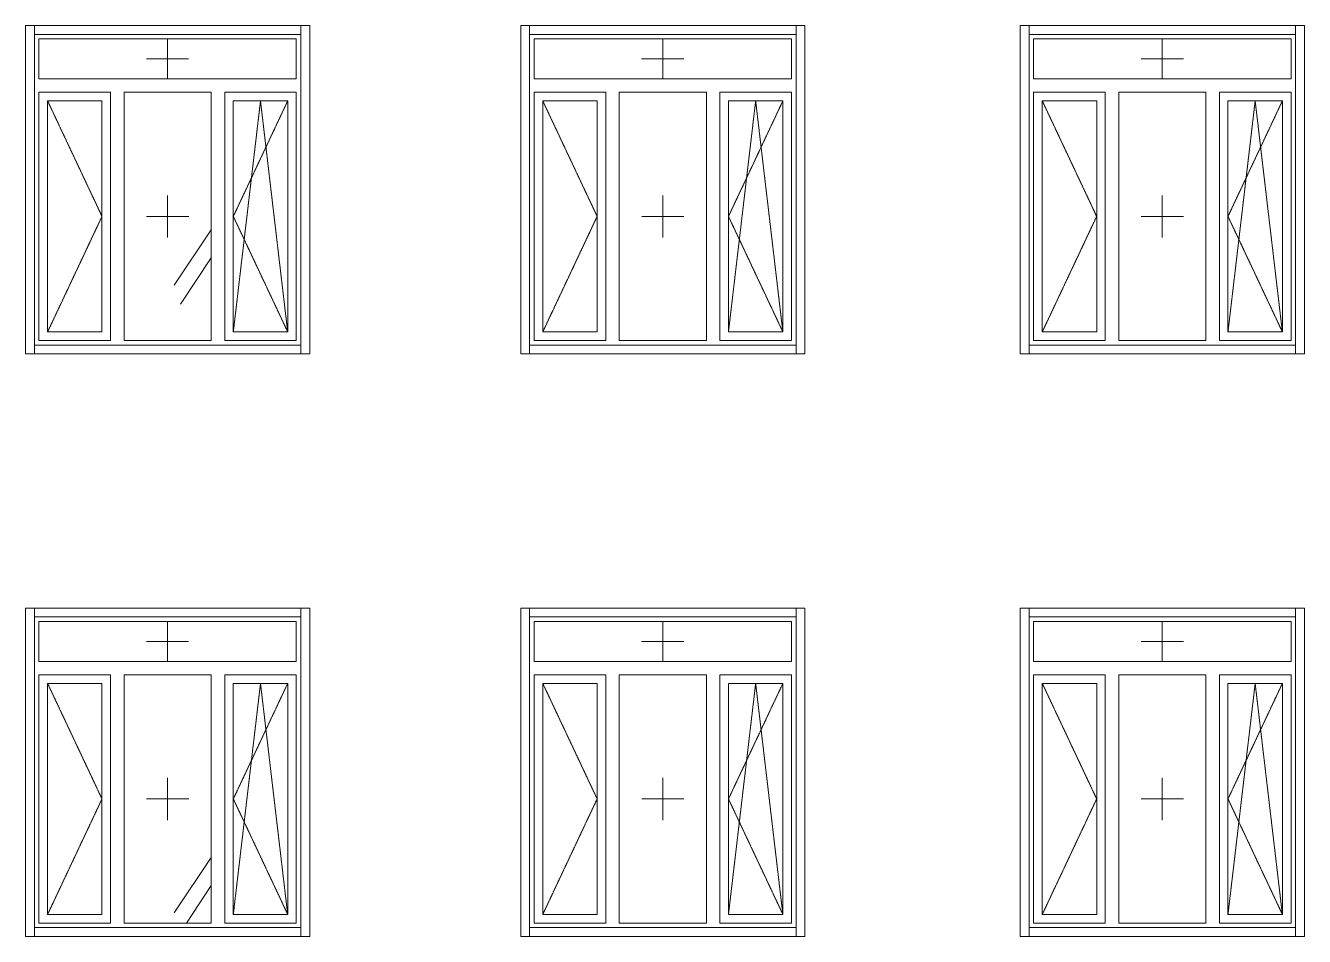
# Model space of a CAD drawing. Header units: millimetres. Extents: x -515342 to 330399, y -224905 to 507333.
# Drawn here: x 227349 to 234594, y 9578 to 14738 of the extents above; entities that cross this region are included whole.
import ezdxf

# ---------------------------------------------------------------- set-up
doc = ezdxf.new("R2010")
doc.units = ezdxf.units.MM
doc.linetypes.add('ASVP_Штриховая_ш2 п1', pattern=[3, 2, -1])
doc.layers.get('0').update_dxf_attribs({"lineweight": 0})
for name, color, linetype, lineweight in [('Витраж', 7, 'Continuous', 0), ('Окна', 7, 'Continuous', 0), ('Окна открывание', 7, 'Continuous', 0)]:
    doc.layers.add(name, color=color, linetype=linetype, lineweight=lineweight)
pattern_1 = [(236.31, (995.8, 1244.6), (-1777.996, -3556.002), [641.07, -5769.6]), (236.31, (1031.34, 1137.9), (-1777.996, -3556.002), [384.64, -6026.03]), (236.31, (818, 1137.9), (-1777.996, -3556.002), [384.64, -6026.03])]

# ---------------------------------------------------------------- blocks, each defined once
blk = doc.blocks.new('Окно_ПВХ_3Створки_1Фрамуга-верх - АР_Окно_ОП_1820_h_х1570_3ст2фр-в-V29-О_АР_Эскиз_Фасад 1-12 копия 1')
at = {"layer": 'Окна'}
h = blk.add_hatch(dxfattribs=at)
h.set_pattern_fill('FP_1', color=256, style=0, pattern_type=2)
h.set_pattern_definition(pattern_1)
h.paths.add_polyline_path([(9785.9, 7635), (10093.9, 7635), (10093.9, 8943), (9785.9, 8943), (9785.9, 7651.4)])
for p, q in [((11194.9, 9294), (9736.9, 9294)), ((9736.9, 9294), (9736.9, 9068)), ((11194.9, 9068), (11194.9, 9294)), ((11194.9, 9068), (9736.9, 9068)), ((10142.9, 8992), (9736.9, 8992)), ((9736.9, 8992), (9736.9, 7586)), ((10142.9, 7586), (10142.9, 8992)), ((10712.9, 8992), (10218.9, 8992)), ((10218.9, 7586), (10218.9, 8992)), ((10712.9, 7586), (10712.9, 8992)), ((11194.9, 8992), (10788.9, 8992)), ((10788.9, 7586), (10788.9, 8992)), ((11194.9, 7586), (11194.9, 8992)), ((9785.9, 8943), (9785.9, 7635)), ((10093.9, 8943), (9785.9, 8943)), ((10093.9, 8943), (10093.9, 7635)), ((10837.9, 8943), (10837.9, 7635)), ((11145.9, 8943), (10837.9, 8943)), ((11145.9, 8943), (11145.9, 7635)), ((9785.9, 7635), (10093.9, 7635)), ((10837.9, 7635), (11145.9, 7635)), ((9736.9, 7586), (10142.9, 7586)), ((10218.9, 7586), (10712.9, 7586)), ((10788.9, 7586), (11194.9, 7586))]:
    blk.add_line(p, q, dxfattribs=at)
at = {"layer": 'Окна открывание', "linetype": 'ASVP_Штриховая_ш2 п1'}
for p, q in [((10465.9, 9068), (10465.9, 9294)), ((10345.9, 9181), (10585.9, 9181)), ((9785.9, 8943), (10093.9, 8289)), ((10991.9, 8943), (10837.9, 7635)), ((11145.9, 8943), (10837.9, 8289)), ((11145.9, 7635), (10991.9, 8943)), ((10465.9, 8169), (10465.9, 8409)), ((10093.9, 8289), (9785.9, 7635)), ((10585.9, 8289), (10345.9, 8289)), ((10837.9, 8289), (11145.9, 7635))]:
    blk.add_line(p, q, dxfattribs=at)
blk = doc.blocks.new('Окно_ПВХ_3Створки_1Фрамуга-верх - АР_Окно_ОП_1820_h_х1570_3ст2фр-в-V30-О_АР_Эскиз_Фасад 1-12 копия 1')
at = {"layer": 'Окна'}
h = blk.add_hatch(dxfattribs=at)
h.set_pattern_fill('FP_1', color=256, style=0, pattern_type=2)
h.set_pattern_definition(pattern_1)
h.paths.add_polyline_path([(8018.9, 7635), (8315.9, 7635), (8315.9, 8943), (8007.9, 8943), (8007.9, 7635)])
at = {"layer": 'Окна открывание'}
h = blk.add_hatch(dxfattribs=at)
h.set_pattern_fill('FP_1', color=256, style=0, pattern_type=2)
h.set_pattern_definition(pattern_1)
h.paths.add_polyline_path([(7388.9, 7586), (7882.9, 7586), (7882.9, 8992), (7388.9, 8992), (7388.9, 7637.4)])
at = {"layer": 'Окна'}
for p, q in [((8364.9, 9294), (6906.9, 9294)), ((6906.9, 9294), (6906.9, 9068)), ((8364.9, 9068), (8364.9, 9294)), ((8364.9, 9068), (6906.9, 9068)), ((7312.9, 8992), (6906.9, 8992)), ((6906.9, 8992), (6906.9, 7586)), ((7312.9, 7586), (7312.9, 8992)), ((7882.9, 8992), (7388.9, 8992)), ((7388.9, 7586), (7388.9, 8992)), ((7882.9, 7586), (7882.9, 8992)), ((8364.9, 8992), (7958.9, 8992)), ((7958.9, 7586), (7958.9, 8992)), ((8364.9, 7586), (8364.9, 8992)), ((6955.9, 8943), (6955.9, 7635)), ((7263.9, 8943), (6955.9, 8943)), ((7263.9, 8943), (7263.9, 7635)), ((8007.9, 8943), (8007.9, 7635)), ((8315.9, 8943), (8007.9, 8943)), ((8315.9, 8943), (8315.9, 7635)), ((6955.9, 7635), (7263.9, 7635)), ((8007.9, 7635), (8315.9, 7635)), ((6906.9, 7586), (7312.9, 7586)), ((7388.9, 7586), (7882.9, 7586)), ((7958.9, 7586), (8364.9, 7586))]:
    blk.add_line(p, q, dxfattribs=at)
at = {"layer": 'Окна открывание', "linetype": 'ASVP_Штриховая_ш2 п1'}
for p, q in [((7635.9, 9068), (7635.9, 9294)), ((7515.9, 9181), (7755.9, 9181)), ((6955.9, 8943), (7263.9, 8289)), ((8161.9, 8943), (8007.9, 7635)), ((8315.9, 8943), (8007.9, 8289)), ((8315.9, 7635), (8161.9, 8943)), ((7635.9, 8169), (7635.9, 8409)), ((7263.9, 8289), (6955.9, 7635)), ((7755.9, 8289), (7515.9, 8289)), ((8007.9, 8289), (8315.9, 7635))]:
    blk.add_line(p, q, dxfattribs=at)
blk = doc.blocks.new('Окно_ПВХ_3Створки_1Фрамуга-верх - АР_Окно_ОП_1820_h_х1570_3ст2фр-в-V31-О_АР_Эскиз_Фасад 1-12 копия 1')
at = {"layer": 'Окна'}
h = blk.add_hatch(dxfattribs=at)
h.set_pattern_fill('FP_1', color=256, style=0, pattern_type=2)
h.set_pattern_definition(pattern_1)
h.paths.add_polyline_path([(4296.7, 7635), (4458.6, 7635), (4458.6, 8943), (4150.6, 8943), (4150.6, 7635), (4272.5, 7635)])
at = {"layer": 'Окна открывание'}
h = blk.add_hatch(dxfattribs=at)
h.set_pattern_fill('FP_1', color=256, style=0, pattern_type=2)
h.set_pattern_definition(pattern_1)
h.paths.add_polyline_path([(4583.6, 7586), (5077.6, 7586), (5077.6, 8992), (4583.6, 8992), (4583.6, 7637.4)])
at = {"layer": 'Окна'}
for p, q in [((5559.6, 9294), (4101.6, 9294)), ((4101.6, 9294), (4101.6, 9068)), ((5559.6, 9068), (5559.6, 9294)), ((5559.6, 9068), (4101.6, 9068)), ((4507.6, 8992), (4101.6, 8992)), ((4101.6, 8992), (4101.6, 7586)), ((4507.6, 7586), (4507.6, 8992)), ((5077.6, 8992), (4583.6, 8992)), ((4583.6, 7586), (4583.6, 8992)), ((5077.6, 7586), (5077.6, 8992)), ((5559.6, 8992), (5153.6, 8992)), ((5153.6, 7586), (5153.6, 8992)), ((5559.6, 7586), (5559.6, 8992)), ((4150.6, 8943), (4150.6, 7635)), ((4458.6, 8943), (4150.6, 8943)), ((4458.6, 8943), (4458.6, 7635)), ((5202.6, 8943), (5202.6, 7635)), ((5510.6, 8943), (5202.6, 8943)), ((5510.6, 8943), (5510.6, 7635)), ((4150.6, 7635), (4458.6, 7635)), ((5202.6, 7635), (5510.6, 7635)), ((4101.6, 7586), (4507.6, 7586)), ((4583.6, 7586), (5077.6, 7586)), ((5153.6, 7586), (5559.6, 7586))]:
    blk.add_line(p, q, dxfattribs=at)
at = {"layer": 'Окна открывание', "linetype": 'ASVP_Штриховая_ш2 п1'}
for p, q in [((4830.6, 9068), (4830.6, 9294)), ((4710.6, 9181), (4950.6, 9181)), ((4150.6, 8943), (4458.6, 8289)), ((5356.6, 8943), (5202.6, 7635)), ((5510.6, 8943), (5202.6, 8289)), ((5510.6, 7635), (5356.6, 8943)), ((4830.6, 8169), (4830.6, 8409)), ((4458.6, 8289), (4150.6, 7635)), ((4950.6, 8289), (4710.6, 8289)), ((5202.6, 8289), (5510.6, 7635))]:
    blk.add_line(p, q, dxfattribs=at)
blk = doc.blocks.new('Окно_ПВХ_3Створки_1Фрамуга-верх - АР_Окно_ОП_1820_h_х1570_3ст2фр-в-V35-О_АР_Эскиз_Фасад 1-12 копия 1')
at = {"layer": 'Окна'}
h = blk.add_hatch(dxfattribs=at)
h.set_pattern_fill('FP_1', color=256, style=0, pattern_type=2)
h.set_pattern_definition(pattern_1)
h.paths.add_polyline_path([(9785.9, 10935), (10093.9, 10935), (10093.9, 12243), (9785.9, 12243), (9785.9, 11076.7)])
for p, q in [((11194.9, 12594), (9736.9, 12594)), ((9736.9, 12594), (9736.9, 12368)), ((11194.9, 12368), (11194.9, 12594)), ((11194.9, 12368), (9736.9, 12368)), ((10142.9, 12292), (9736.9, 12292)), ((9736.9, 12292), (9736.9, 10886)), ((10142.9, 10886), (10142.9, 12292)), ((10712.9, 12292), (10218.9, 12292)), ((10218.9, 10886), (10218.9, 12292)), ((10712.9, 10886), (10712.9, 12292)), ((11194.9, 12292), (10788.9, 12292)), ((10788.9, 10886), (10788.9, 12292)), ((11194.9, 10886), (11194.9, 12292)), ((9785.9, 12243), (9785.9, 10935)), ((10093.9, 12243), (9785.9, 12243)), ((10093.9, 12243), (10093.9, 10935)), ((10837.9, 12243), (10837.9, 10935)), ((11145.9, 12243), (10837.9, 12243)), ((11145.9, 12243), (11145.9, 10935)), ((9736.9, 10886), (10142.9, 10886)), ((9785.9, 10935), (10093.9, 10935)), ((10218.9, 10886), (10712.9, 10886)), ((10788.9, 10886), (11194.9, 10886)), ((10837.9, 10935), (11145.9, 10935))]:
    blk.add_line(p, q, dxfattribs=at)
at = {"layer": 'Окна открывание', "linetype": 'ASVP_Штриховая_ш2 п1'}
for p, q in [((10465.9, 12368), (10465.9, 12594)), ((10345.9, 12481), (10585.9, 12481)), ((9785.9, 12243), (10093.9, 11589)), ((10991.9, 12243), (10837.9, 10935)), ((11145.9, 12243), (10837.9, 11589)), ((11145.9, 10935), (10991.9, 12243)), ((10465.9, 11469), (10465.9, 11709)), ((10093.9, 11589), (9785.9, 10935)), ((10585.9, 11589), (10345.9, 11589)), ((10837.9, 11589), (11145.9, 10935))]:
    blk.add_line(p, q, dxfattribs=at)
blk = doc.blocks.new('Окно_ПВХ_3Створки_1Фрамуга-верх - АР_Окно_ОП_1820_h_х1570_3ст2фр-в-V36-О_АР_Эскиз_Фасад 1-12 копия 1')
at = {"layer": 'Окна'}
h = blk.add_hatch(dxfattribs=at)
h.set_pattern_fill('FP_1', color=256, style=0, pattern_type=2)
h.set_pattern_definition(pattern_1)
h.paths.add_polyline_path([(8007.9, 10935), (8315.9, 10935), (8315.9, 12243), (8007.9, 12243), (8007.9, 11243)])
at = {"layer": 'Окна открывание'}
h = blk.add_hatch(dxfattribs=at)
h.set_pattern_fill('FP_1', color=256, style=0, pattern_type=2)
h.set_pattern_definition(pattern_1)
h.paths.add_polyline_path([(7388.9, 10886), (7882.9, 10886), (7882.9, 12292), (7388.9, 12292), (7388.9, 10937.4)])
at = {"layer": 'Окна'}
for p, q in [((8364.9, 12594), (6906.9, 12594)), ((6906.9, 12594), (6906.9, 12368)), ((8364.9, 12368), (8364.9, 12594)), ((8364.9, 12368), (6906.9, 12368)), ((7312.9, 12292), (6906.9, 12292)), ((6906.9, 12292), (6906.9, 10886)), ((7312.9, 10886), (7312.9, 12292)), ((7882.9, 12292), (7388.9, 12292)), ((7388.9, 10886), (7388.9, 12292)), ((7882.9, 10886), (7882.9, 12292)), ((8364.9, 12292), (7958.9, 12292)), ((7958.9, 10886), (7958.9, 12292)), ((8364.9, 10886), (8364.9, 12292)), ((6955.9, 12243), (6955.9, 10935)), ((7263.9, 12243), (6955.9, 12243)), ((7263.9, 12243), (7263.9, 10935)), ((8007.9, 12243), (8007.9, 10935)), ((8315.9, 12243), (8007.9, 12243)), ((8315.9, 12243), (8315.9, 10935)), ((6906.9, 10886), (7312.9, 10886)), ((6955.9, 10935), (7263.9, 10935)), ((7388.9, 10886), (7882.9, 10886)), ((7958.9, 10886), (8364.9, 10886)), ((8007.9, 10935), (8315.9, 10935))]:
    blk.add_line(p, q, dxfattribs=at)
at = {"layer": 'Окна открывание', "linetype": 'ASVP_Штриховая_ш2 п1'}
for p, q in [((7635.9, 12368), (7635.9, 12594)), ((7515.9, 12481), (7755.9, 12481)), ((6955.9, 12243), (7263.9, 11589)), ((8161.9, 12243), (8007.9, 10935)), ((8315.9, 12243), (8007.9, 11589)), ((8315.9, 10935), (8161.9, 12243)), ((7635.9, 11469), (7635.9, 11709)), ((7263.9, 11589), (6955.9, 10935)), ((7755.9, 11589), (7515.9, 11589)), ((8007.9, 11589), (8315.9, 10935))]:
    blk.add_line(p, q, dxfattribs=at)
blk = doc.blocks.new('Окно_ПВХ_3Створки_1Фрамуга-верх - АР_Окно_ОП_1820_h_х1570_3ст2фр-в-V37-О_АР_Эскиз_Фасад 1-12 копия 1')
at = {"layer": 'Окна'}
h = blk.add_hatch(dxfattribs=at)
h.set_pattern_fill('FP_1', color=256, style=0, pattern_type=2)
h.set_pattern_definition(pattern_1)
h.paths.add_polyline_path([(4216.6, 10935), (4458.6, 10935), (4458.6, 12243), (4150.6, 12243), (4150.6, 10935), (4160.7, 10935)])
at = {"layer": 'Окна открывание'}
h = blk.add_hatch(dxfattribs=at)
h.set_pattern_fill('FP_1', color=256, style=0, pattern_type=2)
h.set_pattern_definition(pattern_1)
h.paths.add_polyline_path([(4583.6, 10886), (5077.6, 10886), (5077.6, 12292), (4583.6, 12292), (4583.6, 10937.4)])
at = {"layer": 'Окна'}
for p, q in [((5559.6, 12594), (4101.6, 12594)), ((4101.6, 12594), (4101.6, 12368)), ((5559.6, 12368), (5559.6, 12594)), ((5559.6, 12368), (4101.6, 12368)), ((4507.6, 12292), (4101.6, 12292)), ((4101.6, 12292), (4101.6, 10886)), ((4507.6, 10886), (4507.6, 12292)), ((5077.6, 12292), (4583.6, 12292)), ((4583.6, 10886), (4583.6, 12292)), ((5077.6, 10886), (5077.6, 12292)), ((5559.6, 12292), (5153.6, 12292)), ((5153.6, 10886), (5153.6, 12292)), ((5559.6, 10886), (5559.6, 12292)), ((4150.6, 12243), (4150.6, 10935)), ((4458.6, 12243), (4150.6, 12243)), ((4458.6, 12243), (4458.6, 10935)), ((5202.6, 12243), (5202.6, 10935)), ((5510.6, 12243), (5202.6, 12243)), ((5510.6, 12243), (5510.6, 10935)), ((4101.6, 10886), (4507.6, 10886)), ((4150.6, 10935), (4458.6, 10935)), ((4583.6, 10886), (5077.6, 10886)), ((5153.6, 10886), (5559.6, 10886)), ((5202.6, 10935), (5510.6, 10935))]:
    blk.add_line(p, q, dxfattribs=at)
at = {"layer": 'Окна открывание', "linetype": 'ASVP_Штриховая_ш2 п1'}
for p, q in [((4830.6, 12368), (4830.6, 12594)), ((4710.6, 12481), (4950.6, 12481)), ((4150.6, 12243), (4458.6, 11589)), ((5356.6, 12243), (5202.6, 10935)), ((5510.6, 12243), (5202.6, 11589)), ((5510.6, 10935), (5356.6, 12243)), ((4830.6, 11469), (4830.6, 11709)), ((4458.6, 11589), (4150.6, 10935)), ((4950.6, 11589), (4710.6, 11589)), ((5202.6, 11589), (5510.6, 10935))]:
    blk.add_line(p, q, dxfattribs=at)
blk = doc.blocks.new('Прямоугольный импост - АР_Откос_Металлический_50х330 Коричневый Правый-9899916-О_АР_Эскиз_Фасад 1-12 копия 1')
at = {"layer": 'Витраж'}
for p, q in [((17730.9, 2570), (17730.9, 2620)), ((19240.9, 2620), (17730.9, 2620)), ((19240.9, 2620), (19240.9, 2570)), ((19240.9, 2570), (17730.9, 2570))]:
    blk.add_line(p, q, dxfattribs=at)
blk = doc.blocks.new('Прямоугольный импост - АР_Откос_Металлический_50х330 Коричневый Левый-9899770-О_АР_Эскиз_Фасад 1-12 копия 1')
at = {"layer": 'Витраж'}
for p, q in [((17730.9, 760), (17730.9, 810)), ((17730.9, 810), (19240.9, 810)), ((19240.9, 810), (19240.9, 760)), ((17730.9, 760), (19240.9, 760))]:
    blk.add_line(p, q, dxfattribs=at)
blk = doc.blocks.new('Прямоугольный импост - АР_Откос_Металлический_50х330 Коричневый Правый-9899914-О_АР_Эскиз_Фасад 1-12 копия 1')
at = {"layer": 'Витраж'}
for p, q in [((38540.1, 2620), (38590.1, 2620)), ((38540.1, 2620), (38540.1, 760)), ((38590.1, 2620), (38590.1, 760)), ((38590.1, 760), (38540.1, 760))]:
    blk.add_line(p, q, dxfattribs=at)
blk = doc.blocks.new('Прямоугольный импост - АР_Откос_Металлический_50х330 Коричневый Левый-9899768-О_АР_Эскиз_Фасад 1-12 копия 1')
at = {"layer": 'Витраж'}
for p, q in [((40000.1, 2620), (40050.1, 2620)), ((40000.1, 760), (40000.1, 2620)), ((40050.1, 760), (40050.1, 2620)), ((40050.1, 760), (40000.1, 760))]:
    blk.add_line(p, q, dxfattribs=at)
blk = doc.blocks.new('Прямоугольный импост - АР_Откос_Металлический_50х330 Белый Правый-9899488-О_АР_Эскиз_Фасад 1-12 копия 1')
at = {"layer": 'Витраж'}
for p, q in [((30162.6, 2570), (30162.6, 2620)), ((31672.6, 2620), (30162.6, 2620)), ((31672.6, 2620), (31672.6, 2570)), ((31672.6, 2570), (30162.6, 2570))]:
    blk.add_line(p, q, dxfattribs=at)
blk = doc.blocks.new('Прямоугольный импост - АР_Откос_Металлический_50х330 Белый Левый-9898756-О_АР_Эскиз_Фасад 1-12 копия 1')
at = {"layer": 'Витраж'}
for p, q in [((30162.6, 760), (30162.6, 810)), ((30162.6, 810), (31672.6, 810)), ((31672.6, 810), (31672.6, 760)), ((30162.6, 760), (31672.6, 760))]:
    blk.add_line(p, q, dxfattribs=at)
blk = doc.blocks.new('Прямоугольный импост - АР_Откос_Металлический_50х330 Белый Правый-9899489-О_АР_Эскиз_Фасад 1-12 копия 1')
at = {"layer": 'Витраж'}
for p, q in [((30112.6, 2620), (30162.6, 2620)), ((30112.6, 2620), (30112.6, 760)), ((30162.6, 2620), (30162.6, 760)), ((30162.6, 760), (30112.6, 760))]:
    blk.add_line(p, q, dxfattribs=at)
blk = doc.blocks.new('Прямоугольный импост - АР_Откос_Металлический_50х330 Белый Левый-9898757-О_АР_Эскиз_Фасад 1-12 копия 1')
at = {"layer": 'Витраж'}
for p, q in [((31672.6, 2620), (31722.6, 2620)), ((31672.6, 760), (31672.6, 2620)), ((31722.6, 760), (31722.6, 2620)), ((31722.6, 760), (31672.6, 760))]:
    blk.add_line(p, q, dxfattribs=at)
blk = doc.blocks.new('СД_Люблино_Фасады_rvt-1-О_АР_Эскиз_Фасад 1-12 копия 1')
at = {"layer": 'Витраж', "lineweight": 9}
for name, p in [('Прямоугольный импост - АР_Откос_Металлический_50х330 Белый Правый-9899489-О_АР_Эскиз_Фасад 1-12 копия 1', (-26087, 10050)), ('Прямоугольный импост - АР_Откос_Металлический_50х330 Белый Правый-9899488-О_АР_Эскиз_Фасад 1-12 копия 1', (-26087, 10050)), ('Прямоугольный импост - АР_Откос_Металлический_50х330 Белый Левый-9898757-О_АР_Эскиз_Фасад 1-12 копия 1', (-26087, 10050)), ('Прямоугольный импост - АР_Откос_Металлический_50х330 Коричневый Правый-9899914-О_АР_Эскиз_Фасад 1-12 копия 1', (-31709.2, 10050)), ('Прямоугольный импост - АР_Откос_Металлический_50х330 Коричневый Правый-9899916-О_АР_Эскиз_Фасад 1-12 копия 1', (-10850, 10050)), ('Прямоугольный импост - АР_Откос_Металлический_50х330 Коричневый Левый-9899768-О_АР_Эскиз_Фасад 1-12 копия 1', (-31609.2, 10050)), ('Прямоугольный импост - АР_Откос_Металлический_50х330 Белый Правый-9899489-О_АР_Эскиз_Фасад 1-12 копия 1', (-20451.7, 10050)), ('Прямоугольный импост - АР_Откос_Металлический_50х330 Белый Правый-9899488-О_АР_Эскиз_Фасад 1-12 копия 1', (-20451.7, 10050)), ('Прямоугольный импост - АР_Откос_Металлический_50х330 Белый Левый-9898757-О_АР_Эскиз_Фасад 1-12 копия 1', (-20451.7, 10050)), ('Прямоугольный импост - АР_Откос_Металлический_50х330 Белый Левый-9898756-О_АР_Эскиз_Фасад 1-12 копия 1', (-26087, 10050)), ('Прямоугольный импост - АР_Откос_Металлический_50х330 Коричневый Левый-9899770-О_АР_Эскиз_Фасад 1-12 копия 1', (-10850, 10050)), ('Прямоугольный импост - АР_Откос_Металлический_50х330 Белый Левый-9898756-О_АР_Эскиз_Фасад 1-12 копия 1', (-20451.7, 10050)), ('Прямоугольный импост - АР_Откос_Металлический_50х330 Белый Правый-9899489-О_АР_Эскиз_Фасад 1-12 копия 1', (-26087, 6750)), ('Прямоугольный импост - АР_Откос_Металлический_50х330 Белый Правый-9899488-О_АР_Эскиз_Фасад 1-12 копия 1', (-26087, 6750)), ('Прямоугольный импост - АР_Откос_Металлический_50х330 Белый Левый-9898757-О_АР_Эскиз_Фасад 1-12 копия 1', (-26087, 6750)), ('Прямоугольный импост - АР_Откос_Металлический_50х330 Белый Правый-9899489-О_АР_Эскиз_Фасад 1-12 копия 1', (-23281.7, 6750)), ('Прямоугольный импост - АР_Откос_Металлический_50х330 Белый Правый-9899488-О_АР_Эскиз_Фасад 1-12 копия 1', (-23281.7, 6750)), ('Прямоугольный импост - АР_Откос_Металлический_50х330 Белый Левый-9898757-О_АР_Эскиз_Фасад 1-12 копия 1', (-23281.7, 6750)), ('Прямоугольный импост - АР_Откос_Металлический_50х330 Коричневый Правый-9899914-О_АР_Эскиз_Фасад 1-12 копия 1', (-28879.2, 6750)), ('Прямоугольный импост - АР_Откос_Металлический_50х330 Коричневый Правый-9899916-О_АР_Эскиз_Фасад 1-12 копия 1', (-8020, 6750)), ('Прямоугольный импост - АР_Откос_Металлический_50х330 Коричневый Левый-9899768-О_АР_Эскиз_Фасад 1-12 копия 1', (-28779.2, 6750)), ('Прямоугольный импост - АР_Откос_Металлический_50х330 Белый Левый-9898756-О_АР_Эскиз_Фасад 1-12 копия 1', (-26087, 6750)), ('Прямоугольный импост - АР_Откос_Металлический_50х330 Белый Левый-9898756-О_АР_Эскиз_Фасад 1-12 копия 1', (-23281.7, 6750)), ('Прямоугольный импост - АР_Откос_Металлический_50х330 Коричневый Левый-9899770-О_АР_Эскиз_Фасад 1-12 копия 1', (-8020, 6750))]:
    blk.add_blockref(name, p, dxfattribs=at)
at = {"layer": 'Окна', "lineweight": 9}
for name in ['Окно_ПВХ_3Створки_1Фрамуга-верх - АР_Окно_ОП_1820_h_х1570_3ст2фр-в-V37-О_АР_Эскиз_Фасад 1-12 копия 1', 'Окно_ПВХ_3Створки_1Фрамуга-верх - АР_Окно_ОП_1820_h_х1570_3ст2фр-в-V36-О_АР_Эскиз_Фасад 1-12 копия 1', 'Окно_ПВХ_3Створки_1Фрамуга-верх - АР_Окно_ОП_1820_h_х1570_3ст2фр-в-V35-О_АР_Эскиз_Фасад 1-12 копия 1', 'Окно_ПВХ_3Створки_1Фрамуга-верх - АР_Окно_ОП_1820_h_х1570_3ст2фр-в-V31-О_АР_Эскиз_Фасад 1-12 копия 1', 'Окно_ПВХ_3Створки_1Фрамуга-верх - АР_Окно_ОП_1820_h_х1570_3ст2фр-в-V30-О_АР_Эскиз_Фасад 1-12 копия 1', 'Окно_ПВХ_3Створки_1Фрамуга-верх - АР_Окно_ОП_1820_h_х1570_3ст2фр-в-V29-О_АР_Эскиз_Фасад 1-12 копия 1']:
    blk.add_blockref(name, (0, 0), dxfattribs=at)

msp = doc.modelspace()

# ---------------------------------------------------------------- block references
msp.add_blockref('СД_Люблино_Фасады_rvt-1-О_АР_Эскиз_Фасад 1-12 копия 1', (223323.3997, 2067.7355))

doc.saveas('drawing.dxf')
